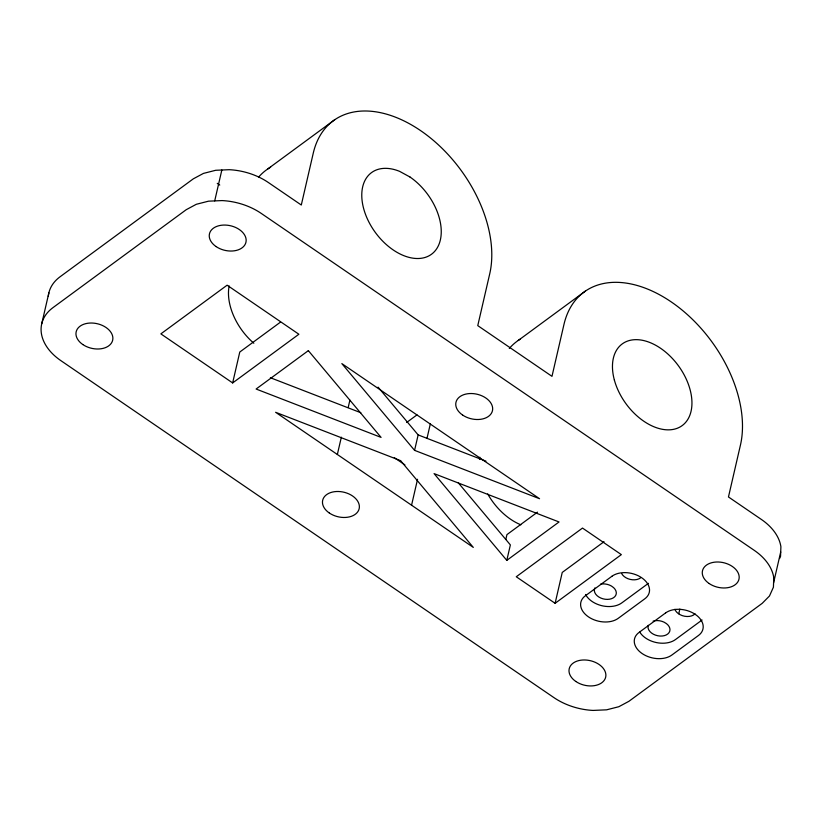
<?xml version="1.0" encoding="UTF-8"?>
<svg xmlns="http://www.w3.org/2000/svg" width="822" height="822" viewBox="0 0 822 822"><rect width="100%" height="100%" fill="white"/><g stroke="black" fill="none" stroke-linecap="round" stroke-linejoin="round"><path stroke-width="1.23" d="M41.737 323.786L48.868 292.889M214.706 200.907L221.837 170.01M232.647 382.929L298.879 334.246L227.108 285.193L160.865 333.876L232.647 382.929L239.777 352.032L280.538 322.08M337.349 454.484L341.346 437.181M348.189 407.527L349.895 400.108M414.576 450.353L341.839 363.601L539.551 498.718L414.576 450.353L418.141 434.91L378.089 387.152M411.565 505.201L417.555 479.257M426.967 438.475L430.389 423.649M505.838 539.366L506.938 534.619L537.506 512.147M506.804 560.368L559.042 521.97L434.067 473.606L506.804 560.368L510.37 544.914L458.07 482.535M555.117 603.307L621.35 554.624L582.5 528.073L516.267 576.756L555.117 603.307L562.248 572.42L604.026 541.708M678.746 613.798L679.845 609.051M773.574 582.849L780.705 551.963M779.564 558.518L780.551 556.33L780.9 546.722A54.088 36.466 13 0 0 761.388 519.453L728.467 496.961L740.447 445.062A115.059 73.507 53.7 0 0 671.317 301.962A115.059 73.507 53.7 0 0 563.964 324.454L551.983 376.342L477.767 325.625L489.748 273.726A115.059 73.507 53.7 0 0 420.628 130.636A115.059 73.507 53.7 0 0 313.274 153.118L301.294 205.017L268.362 182.515A54.088 36.466 13 0 0 229.215 169.692L215.683 170.288L203.455 173.401L193.355 178.806L60.068 276.778A54.088 36.466 13 0 0 48.303 296.434M267.592 169.085L334.646 119.806M406.664 422.467L416.98 414.884M518.292 340.421L585.346 291.132M648.404 583.332L621.792 602.896A21.464 14.477 13 0 1 585.572 594.491M702.07 620.004L675.458 639.567A21.464 14.477 13 0 1 639.773 632.108M270.387 377.73L360.837 412.736M418.141 434.91L485.987 461.163M217.255 183.347L219.751 185.063M394.313 457.649L404.917 464.892M509.291 348.446A115.059 73.507 53.7 0 1 520.295 339.116M258.601 177.12A115.059 73.507 53.7 0 1 270.633 167.174M520.84 524.806A50.656 32.366 53.7 0 1 487.693 493.919M479.483 459.436A50.656 32.366 53.7 0 1 479.843 457.227M253.823 343.236A50.656 32.366 53.7 0 1 229.143 285.902M594.923 587.874A11.159 7.532 13 0 0 607.427 599.392A11.159 7.532 13 0 0 613.633 587.658L611.486 586.065A11.159 7.532 13 0 0 600.502 584.185M640.502 577.928A11.159 7.532 13 0 1 621.668 573.561M648.25 625.316A11.159 7.532 13 0 0 662.265 636.012A11.159 7.532 13 0 0 666.457 623.631L664.114 622.192A11.159 7.532 13 0 0 653.11 621.144M695.042 613.849A11.159 7.532 13 0 1 679.938 614.609L677.688 613.089A11.159 7.532 13 0 1 674.924 609.297M773.769 577.609L773.42 587.216L769.474 595.991L762.21 603.338L628.922 701.3L618.832 706.715L606.595 709.828L593.063 710.424A54.088 36.466 13 0 1 553.915 697.601L60.89 360.653A54.088 36.466 13 0 1 52.937 307.664L186.224 209.702L196.314 204.288L208.552 201.174L222.084 200.578A54.088 36.466 13 0 1 261.232 213.401L754.257 550.35A54.088 36.466 13 0 1 773.769 577.609M308.342 350.645L256.104 389.032L381.079 437.396L308.342 350.645M611.917 576.273L585.295 595.837A21.464 14.477 13 0 0 588.46 616.87A21.464 14.477 13 0 0 618.226 618.339L644.838 598.776A21.464 14.477 13 0 0 641.684 577.743A21.464 14.477 13 0 0 611.917 576.273M665.573 612.955L638.961 632.508A21.464 14.477 13 0 0 642.116 653.541A21.464 14.477 13 0 0 671.893 655.011L698.505 635.457A21.464 14.477 13 0 0 695.35 614.424A21.464 14.477 13 0 0 665.573 612.955M400.571 460.649L275.606 412.284L473.308 547.401L400.571 460.649M409.931 176.977L399.584 171.346A50.656 32.366 53.7 0 0 366.345 216.515A50.656 32.366 53.7 0 0 433.163 252.888A50.656 32.366 53.7 0 0 409.931 176.977M329.324 513.01A18.721 12.618 13 0 0 359.163 508.715A18.721 12.618 13 0 0 334.297 491.72A18.721 12.618 13 0 0 329.324 513.01M575.842 681.479A18.721 12.618 13 0 0 605.67 677.184A18.721 12.618 13 0 0 580.815 660.2A18.721 12.618 13 0 0 575.842 681.479M216.104 246.579A18.721 12.618 13 0 0 245.942 242.285A18.721 12.618 13 0 0 221.077 225.29A18.721 12.618 13 0 0 216.104 246.579M614.353 379.99A50.656 32.366 53.7 0 0 681.644 425.971A50.656 32.366 53.7 0 0 660.621 348.302A50.656 32.366 53.7 0 0 614.353 379.99M462.611 415.048A18.721 12.618 13 0 0 492.45 410.753A18.721 12.618 13 0 0 467.584 393.759A18.721 12.618 13 0 0 462.611 415.048M709.129 583.517A18.721 12.618 13 0 0 738.968 579.222A18.721 12.618 13 0 0 714.102 562.227A18.721 12.618 13 0 0 709.129 583.517M82.817 344.541A18.721 12.618 13 0 0 112.655 340.246A18.721 12.618 13 0 0 87.79 323.252A18.721 12.618 13 0 0 82.817 344.541"/></g></svg>
